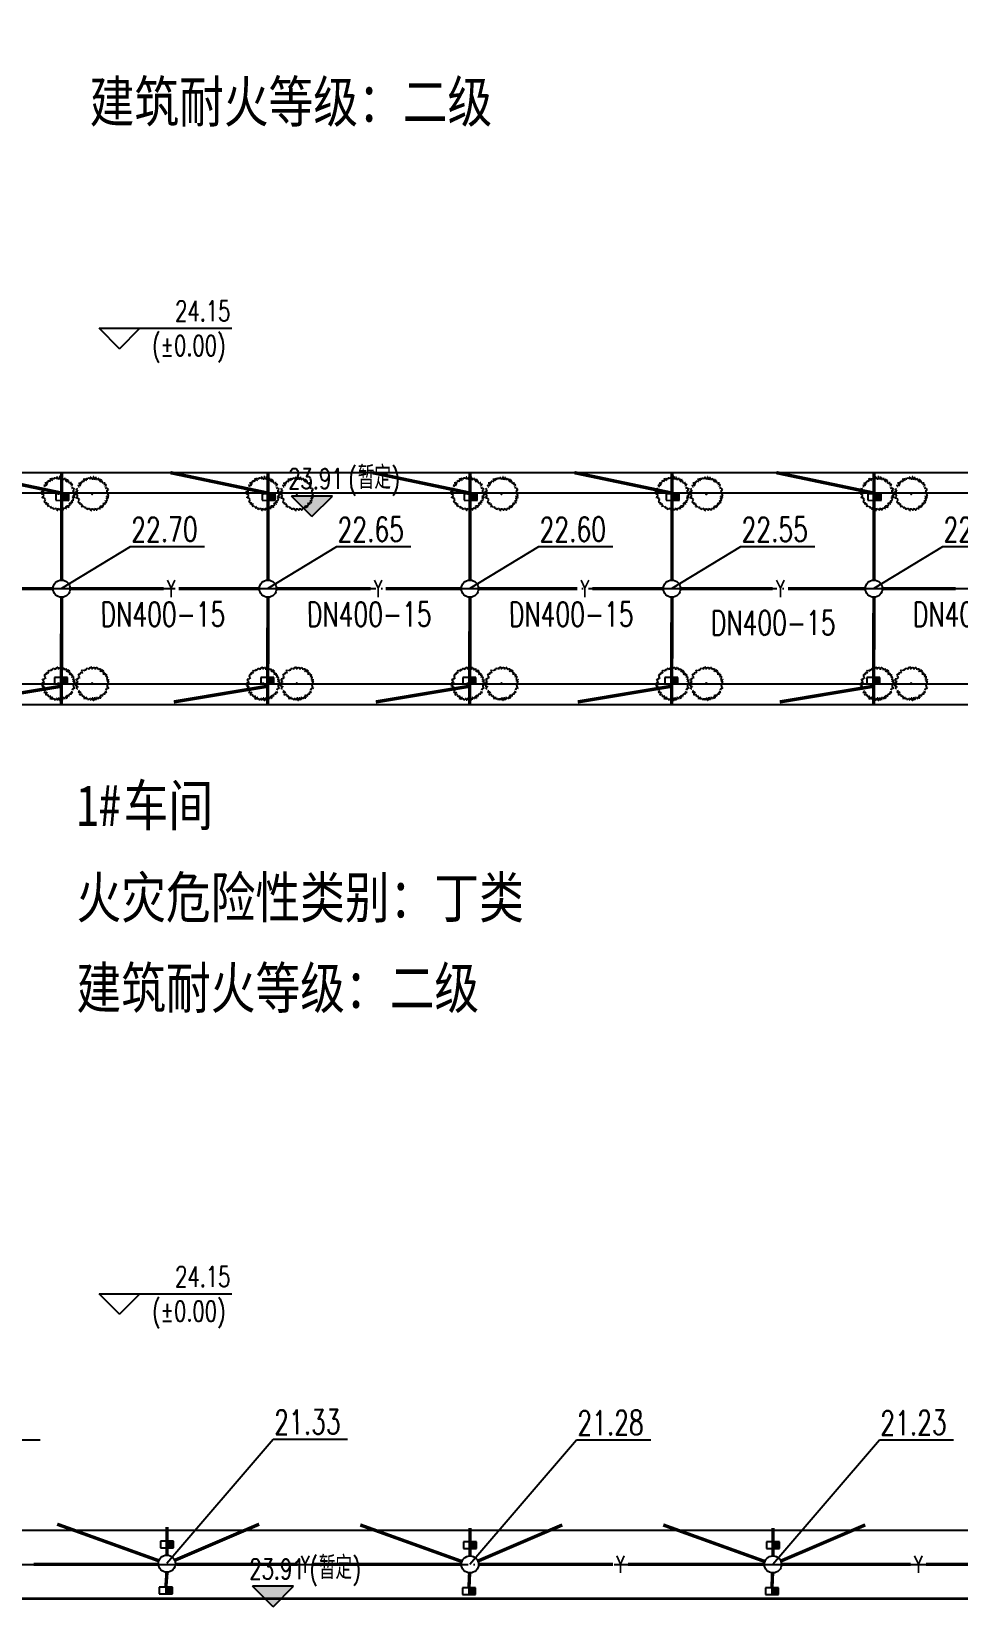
# Model space of a CAD drawing. Header units: millimetres. Extents: x 418304 to 847498, y 48187 to 111456.
# Drawn here: x 423610.1 to 423678.1, y 54687.6 to 54803.1 of the extents above; entities that cross this region are included whole.
import ezdxf

# ---------------------------------------------------------------- set-up
doc = ezdxf.new("R2010")
doc.units = ezdxf.units.MM
doc.header["$LTSCALE"] = 1000
doc.linetypes.add('DASH', pattern=[0.35, 0.25, -0.1])
doc.linetypes.add('DOTE', pattern=[2.42, 2, -0.2, 0.02, -0.2])
for name, color, linetype in [('A绿-1', 82, 'Continuous'), ('DIM_ELEV', 3, 'Continuous'), ('PIPE-雨水', 4, 'Continuous'), ('PUB_TEXT', 7, 'Continuous'), ('TEXT_雨水', 7, 'Continuous'), ('TWT_TEXT', 7, 'Continuous'), ('TWT_雨水口', 4, 'Continuous'), ('WELL_雨水', 4, 'Continuous'), ('建设布局', 7, 'Continuous'), ('道路', 4, 'Continuous'), ('道路中心线', 1, 'DOTE')]:
    doc.layers.add(name, color=color, linetype=linetype)
doc.styles.add('_TCH_DIM', font='SIMPLEX', dxfattribs={"bigfont": 'GBCBIG'})
doc.styles.add('_TWT_PIPETEXT', font='SIMPLEX', dxfattribs={"width": 0.8, "height": 3.5, "bigfont": 'HZTXT'})
doc.styles.add('黑体', font='simhei.ttf', dxfattribs={"width": 0.8, "height": 3.5})
doc.linetypes.add('FENCELINE2', pattern='A,0.25,-0.1,[132,ltypeshp.shx,S=0.1,R=0,X=-0.1,Y=0],-0.1,1', length=1.45)

# ---------------------------------------------------------------- blocks, each defined once
blk = doc.blocks.new('004')
at = {"layer": 'A绿-1', "color": 8}
for p, q in [((-354, 971), (-440, 997)), ((-440, 997), (-401, 899)), ((-205, 1023), (-268, 997)), ((-268, 997), (-244, 925)), ((-182, 945), (-205, 1023)), ((70, 1036), (-9, 1030)), ((-9, 1030), (-9, 991)), ((70, 977), (70, 1036)), ((179, 1023), (132, 906)), ((250, 1017), (179, 1023)), ((266, 945), (250, 1017)), ((-1068, 284), (-1052, 317)), ((-942, 226), (-1068, 284)), ((-1060, 128), (-1052, 186)), ((-966, 56), (-1060, 128)), ((-1052, 317), (-911, 278)), ((-1052, 186), (-950, 121)), ((-1052, -69), (-1052, 3)), ((-1052, 3), (-966, -3)), ((-982, 428), (-966, 461)), ((-927, 415), (-982, 428)), ((-966, 461), (-864, 454)), ((-966, -3), (-966, 56)), ((-950, 121), (-942, 226)), ((-942, 369), (-927, 415)), ((-887, 324), (-942, 369)), ((-911, 278), (-887, 324)), ((-872, 605), (-895, 533)), ((-895, 533), (-864, 481)), ((-825, 585), (-872, 605)), ((-864, 454), (-840, 461)), ((-793, 644), (-825, 585)), ((-762, 716), (-809, 677)), ((-809, 677), (-793, 644)), ((-699, 834), (-770, 749)), ((-770, 749), (-723, 742)), ((-723, 651), (-762, 716)), ((-723, 742), (-691, 683)), ((-691, 683), (-723, 651)), ((-691, 762), (-699, 834)), ((-534, 794), (-691, 762)), ((-511, 892), (-605, 840)), ((-605, 840), (-534, 794)), ((-456, 866), (-511, 892)), ((-401, 899), (-456, 866)), ((-283, 860), (-354, 971)), ((-276, 925), (-283, 860)), ((-244, 925), (-276, 925)), ((-134, 964), (-182, 945)), ((93, 938), (70, 977)), ((132, 906), (93, 938)), ((321, 912), (266, 945)), ((360, 945), (321, 977)), ((321, 977), (321, 912)), ((360, 847), (360, 945)), ((399, 814), (360, 847)), ((438, 853), (399, 814)), ((478, 827), (438, 853)), ((525, 879), (478, 827)), ((564, 847), (525, 879)), ((532, 768), (564, 847)), ((572, 703), (532, 768)), ((564, 670), (572, 703)), ((595, 638), (564, 670)), ((658, 664), (595, 638)), ((697, 618), (658, 664)), ((744, 670), (697, 618)), ((783, 605), (744, 670)), ((791, 481), (783, 605)), ((830, 500), (791, 481)), ((807, 409), (870, 487)), ((838, 343), (807, 409)), ((870, 487), (830, 500)), ((932, 363), (838, 343)), ((932, 200), (885, 200)), ((885, 200), (909, 160)), ((925, 101), (901, 69)), ((901, 69), (972, 16)), ((909, 278), (964, 311)), ((932, 232), (909, 278)), ((909, 160), (972, 160)), ((972, 160), (925, 101)), ((964, 311), (932, 363)), ((972, 16), (972, -69)), ((-1044, -154), (-1068, -193)), ((-1068, -193), (-1029, -219)), ((-989, -108), (-1052, -69)), ((-982, -173), (-1044, -154)), ((-1029, -219), (-1005, -166)), ((-1013, -278), (-989, -258)), ((-997, -310), (-1013, -278)), ((-919, -356), (-997, -310)), ((-974, -173), (-989, -108)), ((-989, -258), (-950, -278)), ((-934, -180), (-974, -173)), ((-950, -278), (-927, -251)), ((-942, -526), (-927, -480)), ((-864, -500), (-942, -526)), ((-927, -251), (-934, -180)), ((-927, -480), (-887, -441)), ((-887, -441), (-919, -356)), ((-887, -585), (-840, -533)), ((-848, -644), (-887, -585)), ((-840, -533), (-864, -500)), ((-801, -585), (-848, -644)), ((-762, -618), (-801, -585)), ((-636, -729), (-715, -657)), ((-683, -788), (-636, -729)), ((-629, -853), (-683, -788)), ((-574, -801), (-629, -853)), ((-401, -853), (-574, -801)), ((-425, -944), (-401, -853)), ((-385, -964), (-425, -944)), ((-338, -944), (-385, -964)), ((-299, -944), (-338, -944)), ((-260, -1010), (-299, -944)), ((-229, -912), (-260, -1010)), ((-182, -912), (-229, -912)), ((-189, -1010), (-182, -912)), ((-119, -938), (-127, -1023)), ((-56, -958), (-119, -938)), ((-56, -1010), (-56, -958)), ((109, -925), (70, -951)), ((70, -951), (70, -1016)), ((132, -1023), (109, -925)), ((226, -944), (164, -944)), ((164, -944), (195, -997)), ((250, -984), (226, -944)), ((297, -964), (250, -984)), ((297, -833), (274, -918)), ((274, -918), (297, -964)), ((328, -912), (297, -833)), ((360, -918), (328, -912)), ((383, -892), (360, -918)), ((407, -866), (383, -892)), ((438, -873), (407, -866)), ((423, -886), (438, -873)), ((454, -918), (423, -886)), ((470, -807), (446, -801)), ((446, -801), (485, -853)), ((564, -853), (454, -918)), ((509, -794), (470, -807)), ((485, -853), (548, -833)), ((556, -735), (493, -761)), ((493, -761), (509, -794)), ((548, -833), (564, -853)), ((650, -794), (556, -735)), ((674, -761), (650, -794)), ((705, -637), (666, -683)), ((666, -683), (674, -761)), ((760, -650), (705, -637)), ((783, -618), (760, -650)), ((776, -513), (768, -552)), ((768, -552), (830, -585)), ((799, -448), (776, -513)), ((807, -618), (783, -618)), ((815, -493), (799, -448)), ((830, -585), (807, -618)), ((862, -474), (815, -493)), ((870, -278), (846, -336)), ((846, -336), (885, -435)), ((885, -435), (862, -474)), ((948, -310), (870, -278)), ((972, -69), (901, -95)), ((901, -95), (901, -180)), ((901, -180), (948, -219)), ((948, -219), (972, -271)), ((972, -271), (948, -310)), ((-127, -1023), (-189, -1010)), ((-17, -997), (-56, -1010)), ((70, -1016), (-17, -997)), ((195, -997), (132, -1023))]:
    blk.add_line(p, q, dxfattribs=at)
blk.add_circle((-32, 10), 31.3, dxfattribs=at)
blk = doc.blocks.new('$TwtSys$00000424')
for p, q in [((-500, 250), (500, 250)), ((-500, -250), (-500, 250)), ((0, -250), (0, 250)), ((500, 250), (500, -250)), ((500, -250), (-500, -250))]:
    blk.add_line(p, q)
blk.add_solid([(0, 250), (500, 250), (0, -250), (500, -250)])
blk = doc.blocks.new('$TwtSys$00000187')
blk.add_circle((0, 0, 0), 0.5)

msp = doc.modelspace()

# ---------------------------------------------------------------- hatches: boundary and pattern name
at = {"layer": 'DIM_ELEV'}
for points in [[(423630.678, 54767.557), (423632.178, 54769.057), (423629.178, 54769.057)], [(423627.83, 54687.687), (423629.33, 54689.187), (423626.33, 54689.187)]]:
    msp.add_hatch(color=256, dxfattribs=at).paths.add_polyline_path(points)
at = {"layer": 'PIPE-雨水', "linetype": 'Continuous'}
msp.add_hatch(color=256, dxfattribs=at).paths.add_polyline_path([(423620.044, 54690.076), (423619.919, 54690.081), (423620.169, 54690.071)])
msp.add_hatch(color=256, dxfattribs=at).paths.add_polyline_path([(423620.044, 54690.076), (423619.919, 54690.081), (423620.169, 54690.071)])

# ---------------------------------------------------------------- linework, layer by layer
at = {"color": 1, "linetype": 'DASH', "ltscale": 0.02, "const_width": 0.2}
msp.add_lwpolyline([(423795.015, 54688.265), (423431.612, 54688.3), (423431.612, 54828.233), (423600.93, 54828.233), (423600.93, 55082.608), (423785.939, 55082.608), (423795.015, 55074.44), (423795.015, 54688.265)], dxfattribs=at)
at = {"linetype": 'FENCELINE2', "ltscale": 0.005, "const_width": 0.1}
msp.add_lwpolyline([(423795.015, 54688.265), (423431.612, 54688.3), (423431.612, 54828.233), (423600.93, 54828.233), (423600.93, 55082.608), (423785.939, 55082.608), (423795.015, 55074.44), (423795.015, 54953.82)], dxfattribs=at)
for points in [[(423709.095, 54770.779), (423709.095, 54821.259), (423545.812, 54821.259), (423545.812, 54770.779), (423709.095, 54770.779)], [(423709.095, 54753.779), (423545.812, 54753.779), (423545.812, 54693.299), (423709.095, 54693.299), (423709.095, 54753.779)]]:
    msp.add_lwpolyline(points)
at = {"layer": 'DIM_ELEV'}
for p, q in [((423616.574, 54779.854), (423615.074, 54781.354)), ((423615.074, 54781.354), (423624.802, 54781.354)), ((423616.574, 54779.854), (423618.074, 54781.354)), ((423630.678, 54767.557), (423629.178, 54769.057)), ((423632.178, 54769.057), (423629.178, 54769.057)), ((423630.678, 54767.557), (423632.178, 54769.057)), ((423616.574, 54709.114), (423615.074, 54710.614)), ((423615.074, 54710.614), (423624.802, 54710.614)), ((423616.574, 54709.114), (423618.074, 54710.614)), ((423627.83, 54687.687), (423626.33, 54689.187)), ((423629.33, 54689.187), (423626.33, 54689.187)), ((423627.83, 54687.687), (423629.33, 54689.187))]:
    msp.add_line(p, q, dxfattribs=at)
at = {"layer": 'PIPE-雨水', "linetype": 'Continuous', "ltscale": 0.005, "const_width": 0.25}
for points in [[(423612.335, 54769.279), (423605.19, 54770.779)], [(423612.335, 54769.279), (423612.335, 54770.779)], [(423627.453, 54769.279), (423620.308, 54770.779)], [(423627.453, 54769.279), (423627.453, 54770.779)], [(423642.255, 54769.279), (423635.11, 54770.779)], [(423642.255, 54769.279), (423642.255, 54770.779)], [(423657.055, 54769.279), (423649.91, 54770.779)], [(423657.055, 54769.279), (423657.055, 54770.779)], [(423671.855, 54769.279), (423664.71, 54770.779)], [(423671.855, 54769.279), (423671.855, 54770.779)], [(423612.335, 54762.904), (423612.335, 54769.279)], [(423627.453, 54762.904), (423627.453, 54769.279)], [(423642.255, 54762.904), (423642.255, 54769.279)], [(423657.055, 54762.904), (423657.055, 54769.279)], [(423671.855, 54762.904), (423671.855, 54769.279)], [(423606.151, 54762.279), (423611.71, 54762.279)], [(423612.96, 54762.279), (423619.802, 54762.279)], [(423620.912, 54762.279), (423626.828, 54762.279)], [(423628.078, 54762.279), (423634.976, 54762.279)], [(423636.086, 54762.279), (423641.63, 54762.279)], [(423642.88, 54762.279), (423650.121, 54762.279)], [(423651.231, 54762.279), (423656.43, 54762.279)], [(423657.68, 54762.279), (423664.444, 54762.279)], [(423665.554, 54762.279), (423671.23, 54762.279)], [(423672.48, 54762.279), (423677.847, 54762.279)], [(423612.334, 54761.654), (423612.317, 54753.779)], [(423627.452, 54761.654), (423627.435, 54753.779)], [(423642.254, 54761.654), (423642.237, 54753.779)], [(423657.054, 54761.654), (423657.037, 54753.779)], [(423671.854, 54761.654), (423671.837, 54753.779)], [(423612.408, 54755.147), (423605.432, 54753.979)], [(423627.526, 54755.147), (423620.55, 54753.979)], [(423642.327, 54755.147), (423635.352, 54753.979)], [(423657.127, 54755.147), (423650.152, 54753.979)], [(423671.927, 54755.147), (423664.952, 54753.979)], [(423612.008, 54693.739), (423619.459, 54691.058)], [(423620.047, 54691.472), (423620.047, 54693.527)], [(423620.621, 54691.092), (423626.808, 54693.739)], [(423634.218, 54693.683), (423641.669, 54691.002)], [(423642.257, 54691.416), (423642.257, 54693.471)], [(423642.831, 54691.036), (423649.018, 54693.683)], [(423656.418, 54693.683), (423663.869, 54691.002)], [(423664.457, 54691.416), (423664.457, 54693.471)], [(423665.031, 54691.036), (423671.218, 54693.683)], [(423610.28, 54690.791), (423619.422, 54690.791)], [(423620.755, 54690.791), (423629.631, 54690.791)], [(423630.74, 54690.791), (423641.632, 54690.791)], [(423642.882, 54690.791), (423652.728, 54690.791)], [(423653.838, 54690.791), (423663.832, 54690.791)], [(423665.082, 54690.791), (423674.555, 54690.791)], [(423675.665, 54690.791), (423686.022, 54690.791)], [(423620.044, 54690.076), (423619.972, 54689.12)], [(423620.045, 54690.222), (423620.044, 54690.076)], [(423642.23, 54690.166), (423642.182, 54689.064)], [(423664.43, 54690.166), (423664.382, 54689.064)]]:
    msp.add_lwpolyline(points, dxfattribs=at)
at = {"layer": 'TWT_TEXT', "color": 4}
for p, q in [((423617.367, 54765.347), (423612.335, 54762.279)), ((423622.813, 54765.347), (423617.367, 54765.347)), ((423632.485, 54765.347), (423627.453, 54762.279)), ((423637.931, 54765.347), (423632.485, 54765.347)), ((423647.286, 54765.347), (423642.255, 54762.279)), ((423652.732, 54765.347), (423647.286, 54765.347)), ((423662.086, 54765.347), (423657.055, 54762.279)), ((423667.532, 54765.347), (423662.086, 54765.347)), ((423676.886, 54765.347), (423671.855, 54762.279)), ((423682.332, 54765.347), (423676.886, 54765.347)), ((423610.773, 54699.898), (423605.327, 54699.898)), ((423627.842, 54699.954), (423620.047, 54690.847)), ((423633.288, 54699.954), (423627.842, 54699.954)), ((423650.052, 54699.898), (423642.257, 54690.791)), ((423655.498, 54699.898), (423650.052, 54699.898)), ((423672.252, 54699.898), (423664.457, 54690.791)), ((423677.698, 54699.898), (423672.252, 54699.898))]:
    msp.add_line(p, q, dxfattribs=at)
at = {"layer": '建设布局', "color": 1, "linetype": 'Continuous', "flags": 128}
msp.add_lwpolyline([(423431.612, 54570.899), (423775.894, 54570.899), (423795.015, 54590.02), (423795.015, 54688.265), (423431.612, 54688.3)], close=True, dxfattribs=at)
msp.add_lwpolyline([(423431.612, 54570.899), (423775.894, 54570.899), (423795.015, 54590.02), (423795.015, 54688.265), (423431.612, 54688.3)], close=True, dxfattribs=at)
at = {"layer": '道路', "color": 8}
for p, q in [((423709.095, 54769.279), (423546.812, 54769.279)), ((423709.095, 54755.279), (423546.812, 54755.279))]:
    msp.add_line(p, q, dxfattribs=at)
at = {"layer": '道路中心线', "color": 8, "linetype": 'DOTE', "ltscale": 0.002}
for p, q in [((423538.252, 54762.279), (423717.513, 54762.279)), ((423442.112, 54690.791), (423764.613, 54690.791))]:
    msp.add_line(p, q, dxfattribs=at)

# ---------------------------------------------------------------- block references
at = {"layer": 'A绿-1', "yscale": 0.00116705121472478, "zscale": -0.00116705121472478}
for p, xscale, rotation in [((423612.094, 54769.202), -0.001167051214724779, 69.63968067378136), ((423614.572, 54769.188), -0.001167051214724779, 69.63968067378136), ((423627.094, 54769.202), -0.001167051214724779, 69.63968067378136), ((423629.572, 54769.188), -0.001167051214724779, 69.63968067378136), ((423642.094, 54769.202), -0.001167051214724779, 69.63968067378136), ((423644.572, 54769.188), -0.001167051214724779, 69.63968067378136), ((423657.094, 54769.202), -0.001167051214724779, 69.63968067378136), ((423659.572, 54769.188), -0.001167051214724779, 69.63968067378136), ((423672.094, 54769.202), -0.001167051214724779, 69.63968067378136), ((423674.572, 54769.188), -0.001167051214724779, 69.63968067378136), ((423612.094, 54755.356), 0.001167051214724779, 110.3603193262186), ((423614.572, 54755.369), 0.001167051214724779, 110.3603193262186), ((423627.094, 54755.356), 0.001167051214724779, 110.3603193262186), ((423629.572, 54755.369), 0.001167051214724779, 110.3603193262186), ((423642.094, 54755.356), 0.001167051214724779, 110.3603193262186), ((423644.572, 54755.369), 0.001167051214724779, 110.3603193262186), ((423657.094, 54755.356), 0.001167051214724779, 110.3603193262186), ((423659.572, 54755.369), 0.001167051214724779, 110.3603193262186), ((423672.094, 54755.356), 0.001167051214724779, 110.3603193262186), ((423674.572, 54755.369), 0.001167051214724779, 110.3603193262186)]:
    msp.add_blockref('004', p, dxfattribs=dict(at, xscale=xscale, rotation=rotation))
at = {"layer": 'TWT_雨水口', "xscale": -0.0009600000000000009, "yscale": 0.0009600000000000007, "zscale": 0.0009600000000000007, "rotation": 179.9738152949453}
for p in [(423612.38, 54768.989), (423627.498, 54768.989), (423642.3, 54768.989), (423657.1, 54768.989), (423671.9, 54768.989), (423612.297, 54755.535), (423627.415, 54755.535), (423642.217, 54755.535), (423657.017, 54755.535), (423671.817, 54755.535), (423620.054, 54692.256), (423642.264, 54692.2), (423664.464, 54692.2), (423619.972, 54688.88), (423642.182, 54688.824), (423664.382, 54688.824)]:
    msp.add_blockref('$TwtSys$00000424', p, dxfattribs=at)
at = {"layer": 'WELL_雨水', "xscale": 1.25, "yscale": 1.25, "zscale": 1.25, "rotation": 2.853456578302296e-08}
for p in [(423612.335, 54762.279), (423627.453, 54762.279), (423642.255, 54762.279), (423657.055, 54762.279), (423671.855, 54762.279), (423620.047, 54690.847), (423642.257, 54690.791), (423664.457, 54690.791)]:
    msp.add_blockref('$TwtSys$00000187', p, dxfattribs=at)

# ---------------------------------------------------------------- texts
at = {"layer": 'PUB_TEXT'}
for s, height, style, width, p in [('建筑耐火等级：二级', 3.0042, '黑体', 0.8, (423614.382, 54796.452)), ('24.15', 1.4875, '_TCH_DIM', 0.705882, (423620.652, 54781.879)), ('(%%P0.00)', 1.4875, '_TCH_DIM', 0.705882, (423618.952, 54779.342)), ('23.91', 1.4875, '_TCH_DIM', 0.705882, (423628.935, 54769.582)), ('(', 1.488, '_TCH_DIM', 0.705882, (423633.335, 54769.582)), (')', 1.488, '_TCH_DIM', 0.705882, (423636.492, 54769.582)), ('1#', 3.0042, '黑体', 0.8, (423613.421, 54744.894)), ('车间', 3.0042, '黑体', 0.8, (423616.878, 54744.894)), ('火灾危险性类别：丁类', 3.0042, '黑体', 0.8, (423613.421, 54738.149)), ('建筑耐火等级：二级', 3.0042, '黑体', 0.8, (423613.421, 54731.523)), ('24.15', 1.4875, '_TCH_DIM', 0.705882, (423620.652, 54711.139)), ('(%%P0.00)', 1.4875, '_TCH_DIM', 0.705882, (423618.952, 54708.602)), ('23.91', 1.4875, '_TCH_DIM', 0.705882, (423626.086, 54689.712)), ('(', 1.488, '_TCH_DIM', 0.705882, (423630.486, 54689.712)), (')', 1.488, '_TCH_DIM', 0.705882, (423633.644, 54689.712))]:
    msp.add_text(s, height=height, dxfattribs=dict(at, style=style, width=width)).set_placement(p)
at = {"layer": 'PUB_TEXT', "style": '_TCH_DIM'}
for p in [(423634.035, 54769.582), (423631.186, 54689.712)]:
    msp.add_text('暂定', height=1.6879, dxfattribs=at).set_placement(p)
at = {"layer": 'TEXT_雨水', "style": '_TWT_PIPETEXT', "width": 0.64}
for p in [(423620.052, 54761.654), (423635.226, 54761.654), (423650.371, 54761.654), (423664.694, 54761.654), (423629.881, 54690.166), (423652.978, 54690.166), (423674.805, 54690.166)]:
    msp.add_text('Y', height=1.25, dxfattribs=at).set_placement(p)
at = {"layer": 'TWT_TEXT', "color": 4, "style": '_TCH_DIM', "width": 0.705882}
for s, rotation, p in [('22.70', 0.64021, (423617.447, 54765.698, 62.17)), ('22.65', 0.64021, (423632.565, 54765.698, 62.17)), ('22.60', 0.64021, (423647.367, 54765.698, 62.17)), ('22.55', 0.64021, (423662.167, 54765.698, 62.17)), ('22.50', 0.64021, (423676.967, 54765.698, 62.17)), ('DN400-15', 0.14551, (423615.201, 54759.498, 39.375)), ('DN400-15', 0.14551, (423630.319, 54759.498, 39.375)), ('DN400-15', 0.14551, (423645.12, 54759.498, 39.375)), ('DN400-15', 0.14551, (423674.72, 54759.498, 39.375)), ('DN400-15', 0.14551, (423659.919, 54758.873, 39.375)), ('21.33', 0.64021, (423627.922, 54700.305, 62.17)), ('21.28', 0.64021, (423650.132, 54700.25, 62.17)), ('21.23', 0.64021, (423672.332, 54700.25, 62.17))]:
    msp.add_text(s, height=1.785, rotation=rotation, dxfattribs=at).set_placement(p)

doc.saveas('drawing.dxf')
